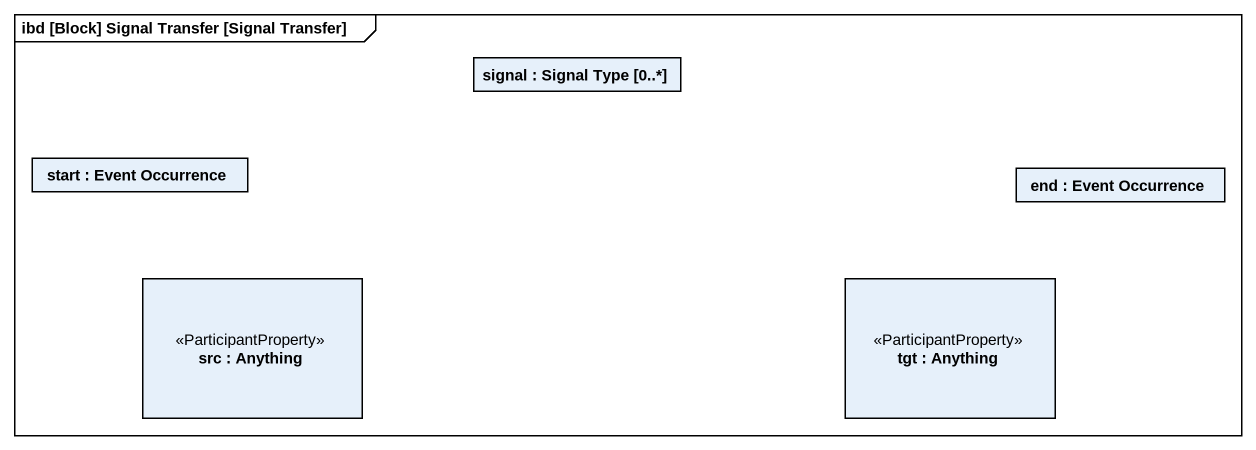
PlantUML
@startuml
mainframe ibd [Block] Signal Transfer [Signal Transfer]
rectangle "signal : Signal Type [0..*]" as signal
rectangle "start : Event Occurrence" as start_
rectangle "end : Event Occurrence" as end_
rectangle "src : Anything" as src <<ParticipantProperty>>
rectangle "tgt : Anything" as tgt <<ParticipantProperty>>
@enduml
